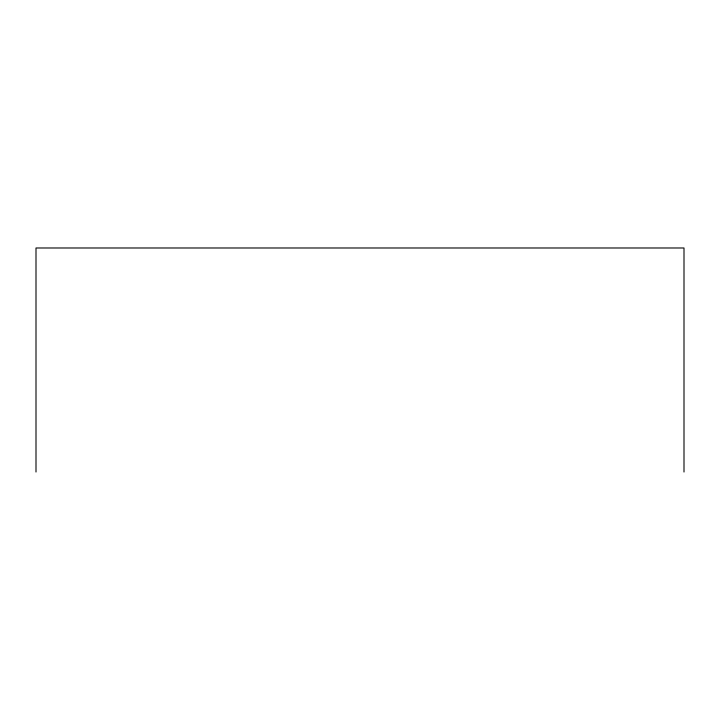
<?xml version="1.0" encoding="UTF-8"?>
<svg xmlns="http://www.w3.org/2000/svg" width="720" height="720" viewBox="0 0 720 720"><rect width="100%" height="100%" fill="white"/><g stroke="black" fill="none" stroke-linecap="round" stroke-linejoin="round"><path stroke-width="1.08" d="M684 472.014L684 247.986L36 247.986L36 472.014"/></g></svg>
